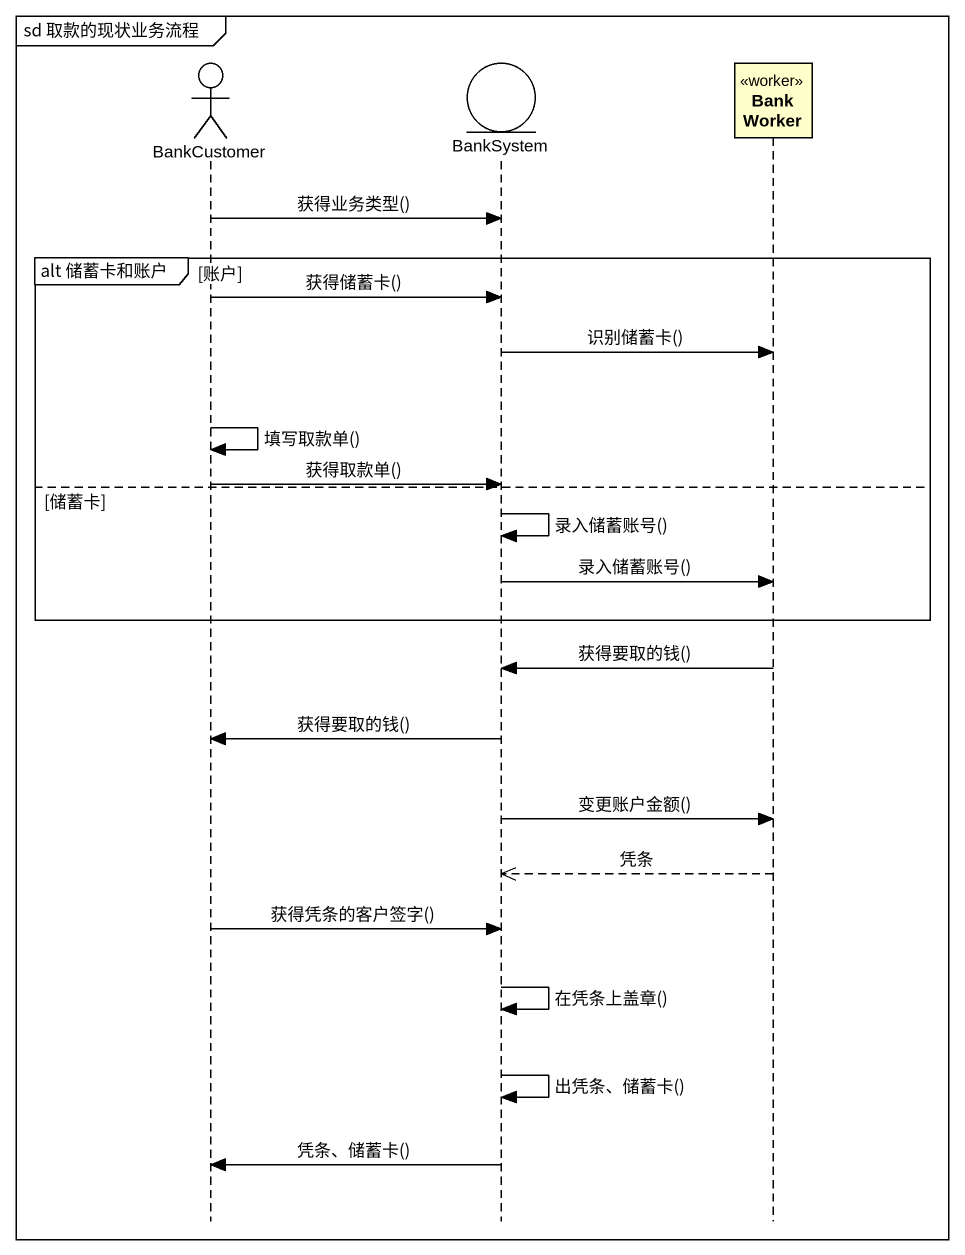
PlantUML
@startuml
mainframe sd 取款的现状业务流程
hide footbox
actor BankCustomer
entity BankSystem
participant BankWorker <<worker>>

BankCustomer -> BankSystem : 获得业务类型()
group alt 储蓄卡和账户 [账户]
  BankCustomer -> BankSystem : 获得储蓄卡()
  BankSystem -> BankWorker : 识别储蓄卡()
  BankCustomer -> BankCustomer : 填写取款单()
  BankCustomer -> BankSystem : 获得取款单()
else 储蓄卡
  BankSystem -> BankSystem : 录入储蓄账号()
  BankSystem -> BankWorker : 录入储蓄账号()
end
BankWorker -> BankSystem : 获得要取的钱()
BankSystem -> BankCustomer : 获得要取的钱()
BankSystem -> BankWorker : 变更账户金额()
BankWorker -->> BankSystem : 凭条
BankCustomer -> BankSystem : 获得凭条的客户签字()
BankSystem -> BankSystem : 在凭条上盖章()
BankSystem -> BankSystem : 出凭条、储蓄卡()
BankSystem -> BankCustomer : 凭条、储蓄卡()
@enduml
